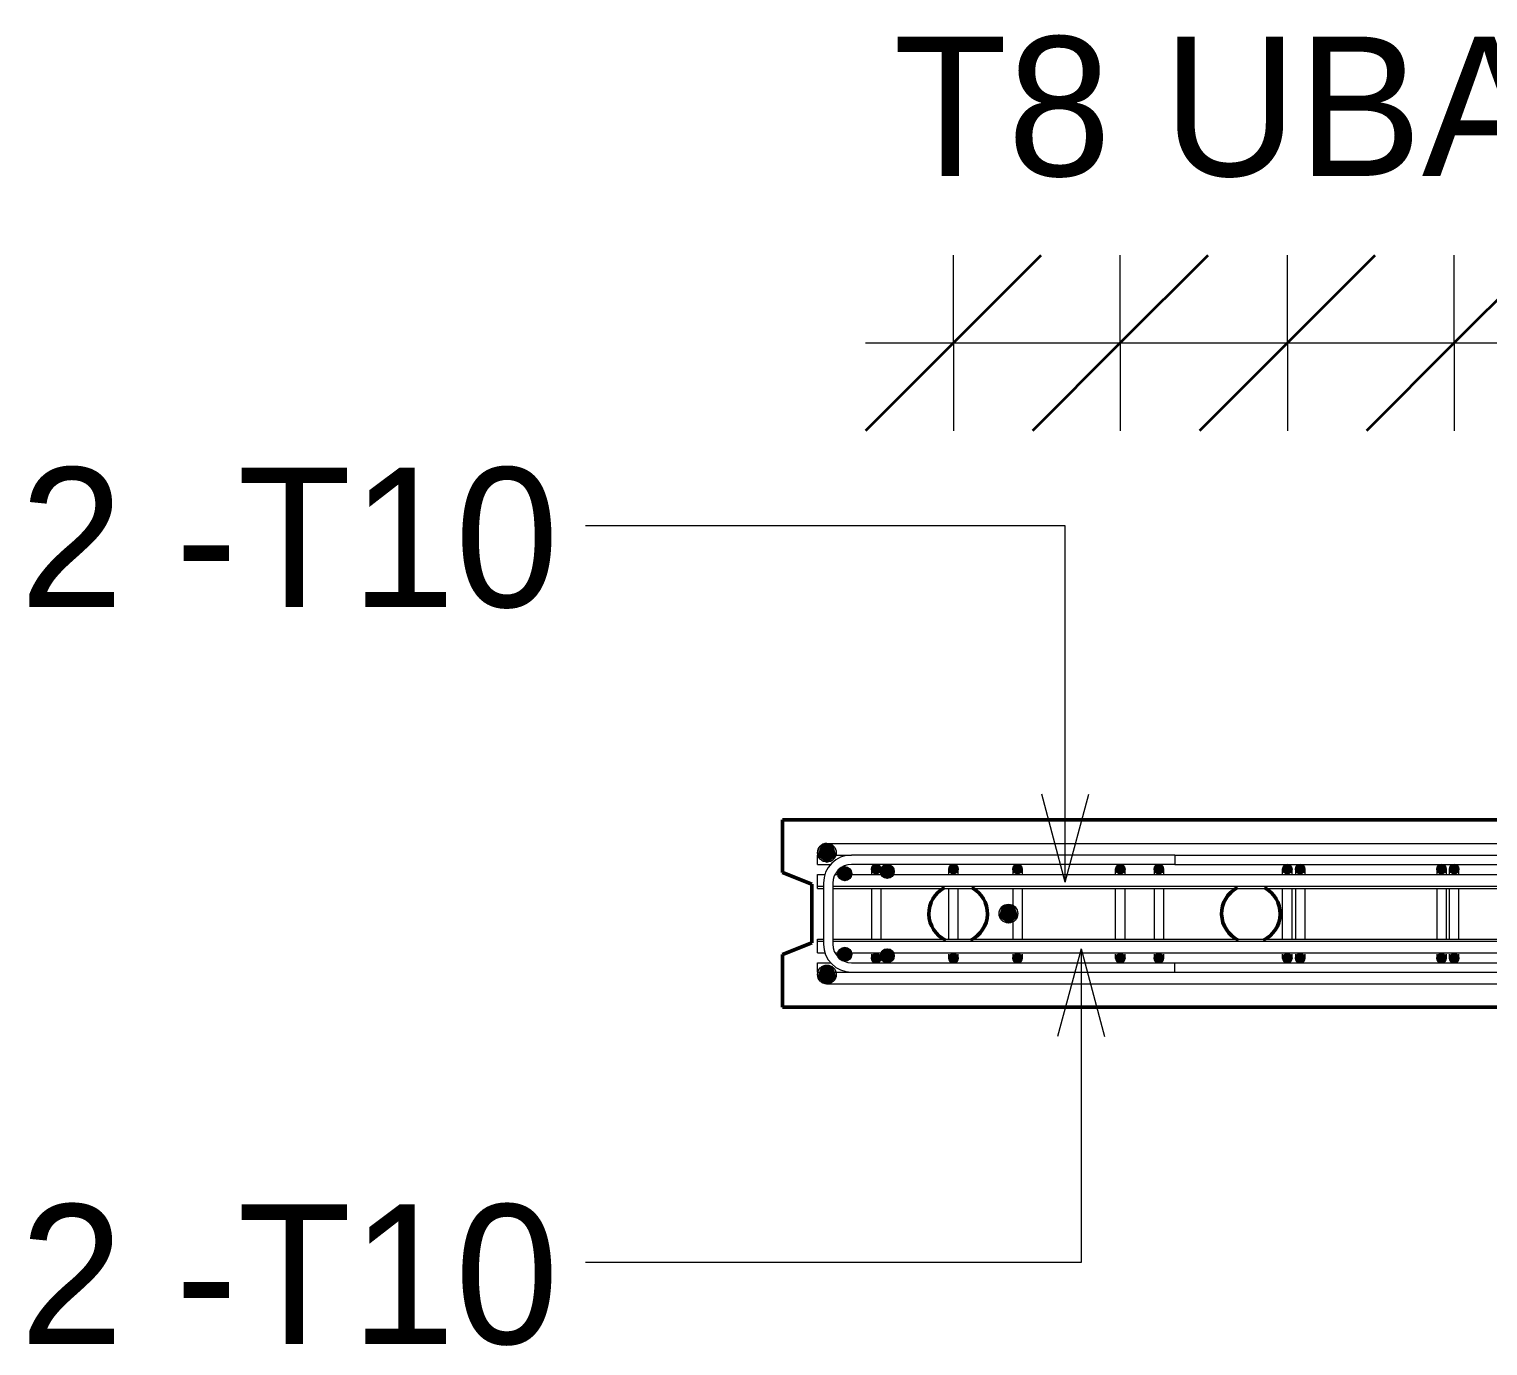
# Model space of a CAD drawing. Header units: millimetres. Extents: x 65441 to 98797, y 2255 to 31386.
# Drawn here: x 82309 to 83554, y 30001 to 31126 of the extents above; entities that cross this region are included whole.
import ezdxf

# ---------------------------------------------------------------- set-up
doc = ezdxf.new("R2010")
doc.units = ezdxf.units.MM
for name, color, linetype, lineweight in [('A-ANNO-DIMS', 211, 'Continuous', 9), ('A-ANNO-DIMS-50', 211, 'Continuous', 9), ('A-WALL', 113, 'Continuous', 25), ('S-RBAR', 171, 'Continuous', 18), ('S-RBAR-IDEN', 171, 'Continuous', 9)]:
    doc.layers.add(name, color=color, linetype=linetype, lineweight=lineweight)
doc.styles.add('Nirmala UI', font='Nirmala.ttf', dxfattribs={"height": 119.0625})
doc.dimstyles.new('Arc_Length_-_2_5mm_Arial_1', dxfattribs={"dimscale": 304.8, "dimtxt": 125.683673, "dimasz": 0.492126, "dimexe": 0.246063, "dimexo": 0.0625, "dimgap": 0.287073, "dimtad": 1, "dimdec": 0, "dimzin": 0, "dimdsep": 46, "dimtxsty": 'Nirmala UI', "dimblk1": 'OBLIQUE', "dimblk2": 'OBLIQUE', "dimsah": 1, "dimcen": 0.09, "dimdle": 0.246063, "dimazin": 0, "dimtfac": 1, "dimtdec": 4, "dimtix": 1, "dimtmove": 0, "dimatfit": 3, "dimfxl": 0.246063, "dimfxlon": 1, "dimtvp": 1, "dimtolj": 1, "dimtzin": 0, "dimarcsym": 2})

# ---------------------------------------------------------------- blocks, each defined once
blk = doc.blocks.new('DIMBLOCK121-Elevation Top2')
at = {"layer": 'A-ANNO-DIMS-50', "lineweight": 35}
for p, q in [((83098, 30857.7), (83173, 30932.7)), ((83240.5, 30857.7), (83315.5, 30932.7)), ((83098, 30857.7), (83023, 30782.7)), ((83240.5, 30857.7), (83165.5, 30782.7))]:
    blk.add_line(p, q, dxfattribs=at)
at = {"layer": 'A-ANNO-DIMS-50'}
for p, q in [((83098, 30857.7), (83098, 30932.7)), ((83240.5, 30857.7), (83240.5, 30932.7)), ((83023, 30857.7), (83240.5, 30857.7)), ((83098, 30857.7), (83098, 30782.7)), ((83240.5, 30857.7), (83240.5, 30782.7))]:
    blk.add_line(p, q, dxfattribs=at)
blk = doc.blocks.new('_Oblique')
at = {"color": 0, "linetype": 'ByBlock', "lineweight": -2}
blk.add_line((-0.5, -0.5), (0.5, 0.5), dxfattribs=at)
blk = doc.blocks.new('DIMBLOCK122-Elevation Top2')
at = {"layer": 'A-ANNO-DIMS-50', "lineweight": 35}
for p, q in [((83240.5, 30857.7), (83315.5, 30932.7)), ((83383.1, 30857.7), (83458.1, 30932.7)), ((83240.5, 30857.7), (83165.5, 30782.7)), ((83383.1, 30857.7), (83308.1, 30782.7))]:
    blk.add_line(p, q, dxfattribs=at)
at = {"layer": 'A-ANNO-DIMS-50'}
for p, q in [((83240.5, 30857.7), (83240.5, 30932.7)), ((83383.1, 30857.7), (83383.1, 30932.7)), ((83240.5, 30857.7), (83383.1, 30857.7)), ((83240.5, 30857.7), (83240.5, 30782.7)), ((83383.1, 30857.7), (83383.1, 30782.7))]:
    blk.add_line(p, q, dxfattribs=at)
blk = doc.blocks.new('DIMBLOCK123-Elevation Top2')
at = {"layer": 'A-ANNO-DIMS-50', "lineweight": 35}
for p, q in [((83383.1, 30857.7), (83458.1, 30932.7)), ((83525.6, 30857.7), (83600.6, 30932.7)), ((83383.1, 30857.7), (83308.1, 30782.7)), ((83525.6, 30857.7), (83450.6, 30782.7))]:
    blk.add_line(p, q, dxfattribs=at)
at = {"layer": 'A-ANNO-DIMS-50'}
for p, q in [((83383.1, 30857.7), (83383.1, 30932.7)), ((83525.6, 30857.7), (83525.6, 30932.7)), ((83383.1, 30857.7), (83525.6, 30857.7)), ((83383.1, 30857.7), (83383.1, 30782.7)), ((83525.6, 30857.7), (83525.6, 30782.7))]:
    blk.add_line(p, q, dxfattribs=at)
blk = doc.blocks.new('DIMBLOCK124-Elevation Top2')
at = {"layer": 'A-ANNO-DIMS-50', "lineweight": 35}
for p, q in [((83525.6, 30857.7), (83600.6, 30932.7)), ((83668.2, 30857.7), (83743.2, 30932.7)), ((83525.6, 30857.7), (83450.6, 30782.7)), ((83668.2, 30857.7), (83593.2, 30782.7))]:
    blk.add_line(p, q, dxfattribs=at)
at = {"layer": 'A-ANNO-DIMS-50'}
for p, q in [((83525.6, 30857.7), (83525.6, 30932.7)), ((83668.2, 30857.7), (83668.2, 30932.7)), ((83525.6, 30857.7), (83668.2, 30857.7)), ((83525.6, 30857.7), (83525.6, 30782.7)), ((83668.2, 30857.7), (83668.2, 30782.7))]:
    blk.add_line(p, q, dxfattribs=at)
blk = doc.blocks.new('DIMBLOCK132-Elevation Top2')
at = {"layer": 'A-ANNO-DIMS-50', "lineweight": 35}
for p, q in [((83098, 30857.7), (83173, 30932.7)), ((83240.5, 30857.7), (83315.5, 30932.7)), ((83383.1, 30857.7), (83458.1, 30932.7)), ((83525.6, 30857.7), (83600.6, 30932.7)), ((83668.2, 30857.7), (83743.2, 30932.7)), ((83810.7, 30857.7), (83885.7, 30932.7)), ((83953.3, 30857.7), (84028.3, 30932.7)), ((84095.8, 30857.7), (84170.8, 30932.7)), ((84238.3, 30857.7), (84313.3, 30932.7)), ((84380.9, 30857.7), (84455.9, 30932.7)), ((84523.4, 30857.7), (84598.4, 30932.7)), ((84666, 30857.7), (84741, 30932.7)), ((83098, 30857.7), (83023, 30782.7)), ((83240.5, 30857.7), (83165.5, 30782.7)), ((83383.1, 30857.7), (83308.1, 30782.7)), ((83525.6, 30857.7), (83450.6, 30782.7)), ((83668.2, 30857.7), (83593.2, 30782.7)), ((83810.7, 30857.7), (83735.7, 30782.7)), ((83953.3, 30857.7), (83878.3, 30782.7)), ((84095.8, 30857.7), (84020.8, 30782.7)), ((84238.3, 30857.7), (84163.3, 30782.7)), ((84380.9, 30857.7), (84305.9, 30782.7)), ((84523.4, 30857.7), (84448.4, 30782.7)), ((84666, 30857.7), (84591, 30782.7))]:
    blk.add_line(p, q, dxfattribs=at)
at = {"layer": 'A-ANNO-DIMS-50'}
for p, q in [((83098, 30857.7), (83098, 30932.7)), ((83240.5, 30857.7), (83240.5, 30932.7)), ((83383.1, 30857.7), (83383.1, 30932.7)), ((83525.6, 30857.7), (83525.6, 30932.7)), ((83668.2, 30857.7), (83668.2, 30932.7)), ((83810.7, 30857.7), (83810.7, 30932.7)), ((83953.3, 30857.7), (83953.3, 30932.7)), ((84095.8, 30857.7), (84095.8, 30932.7)), ((84238.3, 30857.7), (84238.3, 30932.7)), ((84380.9, 30857.7), (84380.9, 30932.7)), ((84523.4, 30857.7), (84523.4, 30932.7)), ((84666, 30857.7), (84666, 30932.7)), ((83023, 30857.7), (84741, 30857.7)), ((83023, 30857.7), (83240.5, 30857.7)), ((83098, 30857.7), (83098, 30782.7)), ((83240.5, 30857.7), (83383.1, 30857.7)), ((83240.5, 30857.7), (83240.5, 30782.7)), ((83383.1, 30857.7), (83525.6, 30857.7)), ((83383.1, 30857.7), (83383.1, 30782.7)), ((83525.6, 30857.7), (83668.2, 30857.7)), ((83525.6, 30857.7), (83525.6, 30782.7)), ((83668.2, 30857.7), (83810.7, 30857.7)), ((83668.2, 30857.7), (83668.2, 30782.7)), ((83810.7, 30857.7), (83953.3, 30857.7)), ((83810.7, 30857.7), (83810.7, 30782.7)), ((83953.3, 30857.7), (84095.8, 30857.7)), ((83953.3, 30857.7), (83953.3, 30782.7)), ((84095.8, 30857.7), (84238.3, 30857.7)), ((84095.8, 30857.7), (84095.8, 30782.7)), ((84238.3, 30857.7), (84380.9, 30857.7)), ((84238.3, 30857.7), (84238.3, 30782.7)), ((84380.9, 30857.7), (84523.4, 30857.7)), ((84380.9, 30857.7), (84380.9, 30782.7)), ((84523.4, 30857.7), (84741, 30857.7)), ((84523.4, 30857.7), (84523.4, 30782.7)), ((84666, 30857.7), (84666, 30782.7))]:
    blk.add_line(p, q, dxfattribs=at)
blk = doc.blocks.new('_None')

msp = doc.modelspace()

# ---------------------------------------------------------------- hatches: boundary and pattern name
at = {"layer": 'S-RBAR'}
h = msp.add_hatch(color=256, dxfattribs=at)
edge = h.paths.add_edge_path()
edge.add_arc((82990, 30422.4), 8, 0, 360)
for points in [[(82990, 30414.4), (82997.6, 30419.9), (82994.7, 30428.9), (82985.3, 30428.9), (82982.4, 30419.9), (82985.2, 30417.9)], [(83005.2, 30398.5), (83011.2, 30404.5), (83005.2, 30410.5), (82999.2, 30404.5)], [(83032, 30404.4), (83036, 30408.4), (83032, 30412.4), (83028, 30408.4)], [(83032, 30404.4), (83036, 30408.4), (83032, 30412.4), (83028, 30408.4)], [(83041.5, 30400.4), (83047.5, 30406.4), (83041.5, 30412.4), (83035.5, 30406.4)], [(83098, 30404.4), (83102, 30408.4), (83098, 30412.4), (83094, 30408.4)], [(83098, 30404.4), (83102, 30408.4), (83098, 30412.4), (83094, 30408.4)], [(83152.7, 30404.4), (83156.7, 30408.4), (83152.7, 30412.4), (83148.7, 30408.4)], [(83152.7, 30404.4), (83156.7, 30408.4), (83152.7, 30412.4), (83148.7, 30408.4)], [(83240.5, 30404.4), (83244.5, 30408.4), (83240.5, 30412.4), (83236.5, 30408.4)], [(83240.5, 30404.4), (83244.5, 30408.4), (83240.5, 30412.4), (83236.5, 30408.4)], [(83273.3, 30404.4), (83277.3, 30408.4), (83273.3, 30412.4), (83269.3, 30408.4)], [(83273.3, 30404.4), (83277.3, 30408.4), (83273.3, 30412.4), (83269.3, 30408.4)], [(83383.1, 30404.4), (83387.1, 30408.4), (83383.1, 30412.4), (83379.1, 30408.4)], [(83383.1, 30404.4), (83387.1, 30408.4), (83383.1, 30412.4), (83379.1, 30408.4)], [(83394, 30404.4), (83398, 30408.4), (83394, 30412.4), (83390, 30408.4)], [(83394, 30404.4), (83398, 30408.4), (83394, 30412.4), (83390, 30408.4)], [(83514.7, 30404.4), (83518.7, 30408.4), (83514.7, 30412.4), (83510.7, 30408.4)], [(83514.7, 30404.4), (83518.7, 30408.4), (83514.7, 30412.4), (83510.7, 30408.4)], [(83525.6, 30404.4), (83529.6, 30408.4), (83525.6, 30412.4), (83521.6, 30408.4)], [(83525.6, 30404.4), (83529.6, 30408.4), (83525.6, 30412.4), (83521.6, 30408.4)], [(83145, 30362.4), (83152.6, 30367.9), (83149.7, 30376.9), (83140.3, 30376.9), (83137.4, 30367.9)], [(83005.2, 30329.6), (83011.2, 30335.6), (83005.1, 30341.5), (82999.2, 30335.6)], [(83041.5, 30328.4), (83047.5, 30334.4), (83041.5, 30340.4), (83035.5, 30334.4)], [(83032, 30328.4), (83036, 30332.4), (83032, 30336.4), (83028, 30332.4)], [(83032, 30328.4), (83036, 30332.4), (83032, 30336.4), (83028, 30332.4)], [(83098, 30328.4), (83102, 30332.4), (83098, 30336.4), (83094, 30332.4)], [(83098, 30328.4), (83102, 30332.4), (83098, 30336.4), (83094, 30332.4)], [(83152.7, 30328.4), (83156.7, 30332.4), (83152.7, 30336.4), (83148.7, 30332.4)], [(83152.7, 30328.4), (83156.7, 30332.4), (83152.7, 30336.4), (83148.7, 30332.4)], [(83240.5, 30328.4), (83244.5, 30332.4), (83240.5, 30336.4), (83236.5, 30332.4)], [(83240.5, 30328.4), (83244.5, 30332.4), (83240.5, 30336.4), (83236.5, 30332.4)], [(83273.3, 30328.4), (83277.3, 30332.4), (83273.3, 30336.4), (83269.3, 30332.4)], [(83273.3, 30328.4), (83277.3, 30332.4), (83273.3, 30336.4), (83269.3, 30332.4)], [(83383.1, 30328.4), (83387.1, 30332.4), (83383.1, 30336.4), (83379.1, 30332.4)], [(83383.1, 30328.4), (83387.1, 30332.4), (83383.1, 30336.4), (83379.1, 30332.4)], [(83394, 30328.4), (83398, 30332.4), (83394, 30336.4), (83390, 30332.4)], [(83394, 30328.4), (83398, 30332.4), (83394, 30336.4), (83390, 30332.4)], [(83514.7, 30328.4), (83518.7, 30332.4), (83514.7, 30336.4), (83510.7, 30332.4)], [(83514.7, 30328.4), (83518.7, 30332.4), (83514.7, 30336.4), (83510.7, 30332.4)], [(83525.6, 30328.4), (83529.6, 30332.4), (83525.6, 30336.4), (83521.6, 30332.4)], [(83525.6, 30328.4), (83529.6, 30332.4), (83525.6, 30336.4), (83521.6, 30332.4)], [(82990, 30310.4), (82997.6, 30315.9), (82994.7, 30324.9), (82985.3, 30324.9), (82982.4, 30315.9)]]:
    msp.add_hatch(color=256, dxfattribs=at).paths.add_polyline_path(points)
h = msp.add_hatch(color=256, dxfattribs=at)
edge = h.paths.add_edge_path()
edge.add_arc((83005.2, 30404.5), 6, 0, 360)
h = msp.add_hatch(color=256, dxfattribs=at)
edge = h.paths.add_edge_path()
edge.add_arc((83032, 30408.4), 4, 0, 360)
h = msp.add_hatch(color=256, dxfattribs=at)
edge = h.paths.add_edge_path()
edge.add_arc((83032, 30408.4), 4, 0, 360)
h = msp.add_hatch(color=256, dxfattribs=at)
edge = h.paths.add_edge_path()
edge.add_arc((83041.5, 30406.4), 6, 0, 360)
h = msp.add_hatch(color=256, dxfattribs=at)
edge = h.paths.add_edge_path()
edge.add_arc((83098, 30408.4), 4, 0, 360)
h = msp.add_hatch(color=256, dxfattribs=at)
edge = h.paths.add_edge_path()
edge.add_arc((83098, 30408.4), 4, 0, 360)
h = msp.add_hatch(color=256, dxfattribs=at)
edge = h.paths.add_edge_path()
edge.add_arc((83152.7, 30408.4), 4, 0, 360)
h = msp.add_hatch(color=256, dxfattribs=at)
edge = h.paths.add_edge_path()
edge.add_arc((83152.7, 30408.4), 4, 0, 360)
h = msp.add_hatch(color=256, dxfattribs=at)
edge = h.paths.add_edge_path()
edge.add_arc((83240.5, 30408.4), 4, 0, 360)
h = msp.add_hatch(color=256, dxfattribs=at)
edge = h.paths.add_edge_path()
edge.add_arc((83240.5, 30408.4), 4, 0, 360)
h = msp.add_hatch(color=256, dxfattribs=at)
edge = h.paths.add_edge_path()
edge.add_arc((83273.3, 30408.4), 4, 0, 360)
h = msp.add_hatch(color=256, dxfattribs=at)
edge = h.paths.add_edge_path()
edge.add_arc((83273.3, 30408.4), 4, 0, 360)
h = msp.add_hatch(color=256, dxfattribs=at)
edge = h.paths.add_edge_path()
edge.add_arc((83383.1, 30408.4), 4, 0, 360)
h = msp.add_hatch(color=256, dxfattribs=at)
edge = h.paths.add_edge_path()
edge.add_arc((83383.1, 30408.4), 4, 0, 360)
h = msp.add_hatch(color=256, dxfattribs=at)
edge = h.paths.add_edge_path()
edge.add_arc((83394, 30408.4), 4, 0, 360)
h = msp.add_hatch(color=256, dxfattribs=at)
edge = h.paths.add_edge_path()
edge.add_arc((83394, 30408.4), 4, 0, 360)
h = msp.add_hatch(color=256, dxfattribs=at)
edge = h.paths.add_edge_path()
edge.add_arc((83514.7, 30408.4), 4, 0, 360)
h = msp.add_hatch(color=256, dxfattribs=at)
edge = h.paths.add_edge_path()
edge.add_arc((83514.7, 30408.4), 4, 0, 360)
h = msp.add_hatch(color=256, dxfattribs=at)
edge = h.paths.add_edge_path()
edge.add_arc((83525.6, 30408.4), 4, 0, 360)
h = msp.add_hatch(color=256, dxfattribs=at)
edge = h.paths.add_edge_path()
edge.add_arc((83525.6, 30408.4), 4, 0, 360)
h = msp.add_hatch(color=256, dxfattribs=at)
edge = h.paths.add_edge_path()
edge.add_arc((83145, 30370.4), 8, 0, 360)
h = msp.add_hatch(color=256, dxfattribs=at)
edge = h.paths.add_edge_path()
edge.add_arc((83005.2, 30335.6), 6, 0, 360)
h = msp.add_hatch(color=256, dxfattribs=at)
edge = h.paths.add_edge_path()
edge.add_arc((83041.5, 30334.4), 6, 0, 360)
h = msp.add_hatch(color=256, dxfattribs=at)
edge = h.paths.add_edge_path()
edge.add_arc((83032, 30332.4), 4, 0, 360)
h = msp.add_hatch(color=256, dxfattribs=at)
edge = h.paths.add_edge_path()
edge.add_arc((83032, 30332.4), 4, 0, 360)
h = msp.add_hatch(color=256, dxfattribs=at)
edge = h.paths.add_edge_path()
edge.add_arc((83098, 30332.4), 4, 0, 360)
h = msp.add_hatch(color=256, dxfattribs=at)
edge = h.paths.add_edge_path()
edge.add_arc((83098, 30332.4), 4, 0, 360)
h = msp.add_hatch(color=256, dxfattribs=at)
edge = h.paths.add_edge_path()
edge.add_arc((83152.7, 30332.4), 4, 0, 360)
h = msp.add_hatch(color=256, dxfattribs=at)
edge = h.paths.add_edge_path()
edge.add_arc((83152.7, 30332.4), 4, 0, 360)
h = msp.add_hatch(color=256, dxfattribs=at)
edge = h.paths.add_edge_path()
edge.add_arc((83240.5, 30332.4), 4, 0, 360)
h = msp.add_hatch(color=256, dxfattribs=at)
edge = h.paths.add_edge_path()
edge.add_arc((83240.5, 30332.4), 4, 0, 360)
h = msp.add_hatch(color=256, dxfattribs=at)
edge = h.paths.add_edge_path()
edge.add_arc((83273.3, 30332.4), 4, 0, 360)
h = msp.add_hatch(color=256, dxfattribs=at)
edge = h.paths.add_edge_path()
edge.add_arc((83273.3, 30332.4), 4, 0, 360)
h = msp.add_hatch(color=256, dxfattribs=at)
edge = h.paths.add_edge_path()
edge.add_arc((83383.1, 30332.4), 4, 0, 360)
h = msp.add_hatch(color=256, dxfattribs=at)
edge = h.paths.add_edge_path()
edge.add_arc((83383.1, 30332.4), 4, 0, 360)
h = msp.add_hatch(color=256, dxfattribs=at)
edge = h.paths.add_edge_path()
edge.add_arc((83394, 30332.4), 4, 0, 360)
h = msp.add_hatch(color=256, dxfattribs=at)
edge = h.paths.add_edge_path()
edge.add_arc((83394, 30332.4), 4, 0, 360)
h = msp.add_hatch(color=256, dxfattribs=at)
edge = h.paths.add_edge_path()
edge.add_arc((83514.7, 30332.4), 4, 0, 360)
h = msp.add_hatch(color=256, dxfattribs=at)
edge = h.paths.add_edge_path()
edge.add_arc((83514.7, 30332.4), 4, 0, 360)
h = msp.add_hatch(color=256, dxfattribs=at)
edge = h.paths.add_edge_path()
edge.add_arc((83525.6, 30332.4), 4, 0, 360)
h = msp.add_hatch(color=256, dxfattribs=at)
edge = h.paths.add_edge_path()
edge.add_arc((83525.6, 30332.4), 4, 0, 360)
h = msp.add_hatch(color=256, dxfattribs=at)
edge = h.paths.add_edge_path()
edge.add_arc((82990, 30318.4), 8, 0, 360)

# ---------------------------------------------------------------- linework, layer by layer
at = {"layer": 'A-WALL', "lineweight": 50}
for p, q in [((86712, 30450.4), (82952, 30450.4)), ((82952, 30450.4), (82952, 30405.4)), ((82952, 30405.4), (82977, 30395.4)), ((82977, 30395.4), (82977, 30345.4)), ((82977, 30345.4), (82952, 30335.4)), ((82952, 30335.4), (82952, 30290.4)), ((82952, 30290.4), (84437, 30290.4))]:
    msp.add_line(p, q, dxfattribs=at)
for centre, start, end in [((83102, 30370.4), 117.5788, 245.1242), ((83102, 30370.4), 294.8758, 62.4212), ((83352, 30370.4), 117.5788, 245.1242), ((83352, 30370.4), 294.8758, 62.4212)]:
    msp.add_arc(centre, 25, start, end, dxfattribs=at)
at = {"layer": 'S-RBAR'}
for p, q in [((82985.3, 30428.9), (82982.4, 30419.9)), ((82994.7, 30428.9), (82985.3, 30428.9)), ((82990, 30430.4), (83030, 30430.4)), ((82997.6, 30419.9), (82994.7, 30428.9)), ((83030, 30430.4), (86634, 30430.4)), ((82982, 30420.4), (83011, 30420.4)), ((82982, 30412.4), (82982, 30420.4)), ((82982.4, 30419.9), (82985.2, 30417.9)), ((82985.2, 30417.9), (82990, 30414.4)), ((82990, 30414.4), (82997.6, 30419.9)), ((83287, 30420.4), (83011, 30420.4)), ((83287, 30420.4), (83287, 30412.4)), ((83287, 30420.4), (86316, 30420.4)), ((82982, 30412.4), (82993.3, 30412.4)), ((82982, 30403.7), (82988.3, 30403.7)), ((82982, 30393.7), (82982, 30403.7)), ((82996.8, 30403.7), (84772, 30403.7)), ((83005.2, 30410.5), (82999.2, 30404.5)), ((82999.2, 30404.5), (83005.2, 30398.5)), ((83011.2, 30404.5), (83005.2, 30410.5)), ((83005.2, 30398.5), (83011.2, 30404.5)), ((83287, 30412.4), (83011, 30412.4)), ((83032, 30412.4), (83028, 30408.4)), ((83032, 30412.4), (83028, 30408.4)), ((83028, 30408.4), (83028, 30404.5)), ((83028, 30408.4), (83032, 30404.4)), ((83028, 30408.4), (83032, 30404.4)), ((83036, 30408.4), (83032, 30412.4)), ((83036, 30408.4), (83032, 30412.4)), ((83032, 30404.4), (83036, 30408.4)), ((83032, 30404.4), (83036, 30408.4)), ((83041.5, 30412.4), (83035.5, 30406.4)), ((83035.5, 30406.4), (83041.5, 30400.4)), ((83036, 30408.4), (83036, 30404.5)), ((83047.5, 30406.4), (83041.5, 30412.4)), ((83041.5, 30400.4), (83047.5, 30406.4)), ((83098, 30412.4), (83094, 30408.4)), ((83098, 30412.4), (83094, 30408.4)), ((83094, 30404.5), (83094, 30408.4)), ((83094, 30408.4), (83098, 30404.4)), ((83094, 30408.4), (83098, 30404.4)), ((83102, 30408.4), (83098, 30412.4)), ((83102, 30408.4), (83098, 30412.4)), ((83098, 30404.4), (83102, 30408.4)), ((83098, 30404.4), (83102, 30408.4)), ((83102, 30404.5), (83102, 30408.4)), ((83152.7, 30412.4), (83148.7, 30408.4)), ((83152.7, 30412.4), (83148.7, 30408.4)), ((83148.7, 30408.4), (83148.7, 30404.5)), ((83148.7, 30408.4), (83152.7, 30404.4)), ((83148.7, 30408.4), (83152.7, 30404.4)), ((83156.7, 30408.4), (83152.7, 30412.4)), ((83156.7, 30408.4), (83152.7, 30412.4)), ((83152.7, 30404.4), (83156.7, 30408.4)), ((83152.7, 30404.4), (83156.7, 30408.4)), ((83156.7, 30408.4), (83156.7, 30404.5)), ((83240.5, 30412.4), (83236.5, 30408.4)), ((83240.5, 30412.4), (83236.5, 30408.4)), ((83236.5, 30404.5), (83236.5, 30408.4)), ((83236.5, 30408.4), (83240.5, 30404.4)), ((83236.5, 30408.4), (83240.5, 30404.4)), ((83244.5, 30408.4), (83240.5, 30412.4)), ((83244.5, 30408.4), (83240.5, 30412.4)), ((83240.5, 30404.4), (83244.5, 30408.4)), ((83240.5, 30404.4), (83244.5, 30408.4)), ((83244.5, 30404.5), (83244.5, 30408.4)), ((83273.3, 30412.4), (83269.3, 30408.4)), ((83273.3, 30412.4), (83269.3, 30408.4)), ((83269.3, 30408.4), (83269.3, 30404.5)), ((83269.3, 30408.4), (83273.3, 30404.4)), ((83269.3, 30408.4), (83273.3, 30404.4)), ((83277.3, 30408.4), (83273.3, 30412.4)), ((83277.3, 30408.4), (83273.3, 30412.4)), ((83273.3, 30404.4), (83277.3, 30408.4)), ((83273.3, 30404.4), (83277.3, 30408.4)), ((83277.3, 30408.4), (83277.3, 30404.5)), ((83287, 30412.4), (85021.2, 30412.4)), ((83383.1, 30412.4), (83379.1, 30408.4)), ((83383.1, 30412.4), (83379.1, 30408.4)), ((83379.1, 30404.5), (83379.1, 30408.4)), ((83379.1, 30408.4), (83383.1, 30404.4)), ((83379.1, 30408.4), (83383.1, 30404.4)), ((83387.1, 30408.4), (83383.1, 30412.4)), ((83387.1, 30408.4), (83383.1, 30412.4)), ((83383.1, 30404.4), (83387.1, 30408.4)), ((83383.1, 30404.4), (83387.1, 30408.4)), ((83387.1, 30404.5), (83387.1, 30408.4)), ((83394, 30412.4), (83390, 30408.4)), ((83394, 30412.4), (83390, 30408.4)), ((83390, 30408.4), (83390, 30404.5)), ((83390, 30408.4), (83394, 30404.4)), ((83390, 30408.4), (83394, 30404.4)), ((83398, 30408.4), (83394, 30412.4)), ((83398, 30408.4), (83394, 30412.4)), ((83394, 30404.4), (83398, 30408.4)), ((83394, 30404.4), (83398, 30408.4)), ((83398, 30408.4), (83398, 30404.5)), ((83514.7, 30412.4), (83510.7, 30408.4)), ((83514.7, 30412.4), (83510.7, 30408.4)), ((83510.7, 30408.4), (83510.7, 30404.5)), ((83510.7, 30408.4), (83514.7, 30404.4)), ((83510.7, 30408.4), (83514.7, 30404.4)), ((83518.7, 30408.4), (83514.7, 30412.4)), ((83518.7, 30408.4), (83514.7, 30412.4)), ((83514.7, 30404.4), (83518.7, 30408.4)), ((83514.7, 30404.4), (83518.7, 30408.4)), ((83518.7, 30408.4), (83518.7, 30404.5)), ((83525.6, 30412.4), (83521.6, 30408.4)), ((83525.6, 30412.4), (83521.6, 30408.4)), ((83521.6, 30404.5), (83521.6, 30408.4)), ((83521.6, 30408.4), (83525.6, 30404.4)), ((83521.6, 30408.4), (83525.6, 30404.4)), ((83529.6, 30408.4), (83525.6, 30412.4)), ((83529.6, 30408.4), (83525.6, 30412.4)), ((83525.6, 30404.4), (83529.6, 30408.4)), ((83525.6, 30404.4), (83529.6, 30408.4)), ((83529.6, 30404.5), (83529.6, 30408.4)), ((82982, 30393.7), (82987, 30393.7)), ((82982, 30391.7), (82982, 30393.7)), ((82982, 30391.7), (82987, 30391.7)), ((82987, 30396.4), (82987, 30344.4)), ((82995, 30396.4), (82995, 30344.4)), ((82995, 30393.7), (84772, 30393.7)), ((82995, 30391.7), (86292, 30391.7)), ((83028, 30392.1), (83028, 30388.4)), ((83036, 30392.1), (83036, 30388.4)), ((83094, 30388.4), (83094, 30392.1)), ((83102, 30388.4), (83102, 30392.1)), ((83148.7, 30392.1), (83148.7, 30388.4)), ((83156.7, 30392.1), (83156.7, 30388.4)), ((83236.5, 30388.4), (83236.5, 30392.1)), ((83244.5, 30388.4), (83244.5, 30392.1)), ((83269.3, 30392.1), (83269.3, 30388.4)), ((83277.3, 30392.1), (83277.3, 30388.4)), ((83379.1, 30388.4), (83379.1, 30392.1)), ((83387.1, 30388.4), (83387.1, 30392.1)), ((83390, 30392.1), (83390, 30388.4)), ((83398, 30392.1), (83398, 30388.4)), ((83510.7, 30392.1), (83510.7, 30388.4)), ((83518.7, 30392.1), (83518.7, 30388.4)), ((83521.6, 30388.4), (83521.6, 30392.1)), ((83529.6, 30388.4), (83529.6, 30392.1)), ((83028, 30388.4), (83028, 30352.4)), ((83036, 30388.4), (83036, 30352.4)), ((83094, 30352.4), (83094, 30388.4)), ((83102, 30352.4), (83102, 30388.4)), ((83148.7, 30388.4), (83148.7, 30352.4)), ((83156.7, 30388.4), (83156.7, 30352.4)), ((83236.5, 30352.4), (83236.5, 30388.4)), ((83244.5, 30352.4), (83244.5, 30388.4)), ((83269.3, 30388.4), (83269.3, 30352.4)), ((83277.3, 30388.4), (83277.3, 30352.4)), ((83379.1, 30352.4), (83379.1, 30388.4)), ((83387.1, 30352.4), (83387.1, 30388.4)), ((83390, 30388.4), (83390, 30352.4)), ((83398, 30388.4), (83398, 30352.4)), ((83510.7, 30388.4), (83510.7, 30352.4)), ((83518.7, 30388.4), (83518.7, 30352.4)), ((83521.6, 30352.4), (83521.6, 30388.4)), ((83529.6, 30352.4), (83529.6, 30388.4)), ((83140.3, 30376.9), (83137.4, 30367.9)), ((83137.4, 30367.9), (83145, 30362.4)), ((83149.7, 30376.9), (83140.3, 30376.9)), ((83145, 30362.4), (83152.6, 30367.9)), ((83152.6, 30367.9), (83149.7, 30376.9)), ((82982, 30348.7), (82987, 30348.7)), ((82982, 30346.8), (82982, 30348.7)), ((82982, 30346.8), (82987, 30346.8)), ((82982, 30336.8), (82982, 30346.8)), ((82995, 30348.7), (86292, 30348.7)), ((82995, 30346.8), (84772, 30346.8)), ((83005.1, 30341.5), (82999.2, 30335.6)), ((83011.2, 30335.6), (83005.1, 30341.5)), ((83028, 30352.4), (83028, 30348.3)), ((83041.5, 30340.4), (83035.5, 30334.4)), ((83036, 30352.4), (83036, 30348.3)), ((83047.5, 30334.4), (83041.5, 30340.4)), ((83094, 30348.3), (83094, 30352.4)), ((83102, 30348.3), (83102, 30352.4)), ((83148.7, 30352.4), (83148.7, 30348.3)), ((83156.7, 30352.4), (83156.7, 30348.3)), ((83236.5, 30348.3), (83236.5, 30352.4)), ((83244.5, 30348.3), (83244.5, 30352.4)), ((83269.3, 30352.4), (83269.3, 30348.3)), ((83277.3, 30352.4), (83277.3, 30348.3)), ((83379.1, 30348.3), (83379.1, 30352.4)), ((83387.1, 30348.3), (83387.1, 30352.4)), ((83390, 30352.4), (83390, 30348.3)), ((83398, 30352.4), (83398, 30348.3)), ((83510.7, 30352.4), (83510.7, 30348.3)), ((83518.7, 30352.4), (83518.7, 30348.3)), ((83521.6, 30348.3), (83521.6, 30352.4)), ((83529.6, 30348.3), (83529.6, 30352.4)), ((82982, 30336.8), (82988.4, 30336.8)), ((82982, 30328.4), (82993.3, 30328.4)), ((82982, 30320.4), (82982, 30328.4)), ((82997, 30336.8), (84772, 30336.8)), ((82999.2, 30335.6), (83005.2, 30329.6)), ((83005.2, 30329.6), (83011.2, 30335.6)), ((83011, 30328.4), (83287, 30328.4)), ((83032, 30336.4), (83028, 30332.4)), ((83032, 30336.4), (83028, 30332.4)), ((83028, 30335.8), (83028, 30332.4)), ((83028, 30332.4), (83032, 30328.4)), ((83028, 30332.4), (83032, 30328.4)), ((83036, 30332.4), (83032, 30336.4)), ((83036, 30332.4), (83032, 30336.4)), ((83032, 30328.4), (83036, 30332.4)), ((83032, 30328.4), (83036, 30332.4)), ((83035.5, 30334.4), (83041.5, 30328.4)), ((83036, 30335.8), (83036, 30332.4)), ((83041.5, 30328.4), (83047.5, 30334.4)), ((83098, 30336.4), (83094, 30332.4)), ((83098, 30336.4), (83094, 30332.4)), ((83094, 30332.4), (83094, 30335.8)), ((83094, 30332.4), (83098, 30328.4)), ((83094, 30332.4), (83098, 30328.4)), ((83102, 30332.4), (83098, 30336.4)), ((83102, 30332.4), (83098, 30336.4)), ((83098, 30328.4), (83102, 30332.4)), ((83098, 30328.4), (83102, 30332.4)), ((83102, 30332.4), (83102, 30335.8)), ((83152.7, 30336.4), (83148.7, 30332.4)), ((83152.7, 30336.4), (83148.7, 30332.4)), ((83148.7, 30335.8), (83148.7, 30332.4)), ((83148.7, 30332.4), (83152.7, 30328.4)), ((83148.7, 30332.4), (83152.7, 30328.4)), ((83156.7, 30332.4), (83152.7, 30336.4)), ((83156.7, 30332.4), (83152.7, 30336.4)), ((83152.7, 30328.4), (83156.7, 30332.4)), ((83152.7, 30328.4), (83156.7, 30332.4)), ((83156.7, 30335.8), (83156.7, 30332.4)), ((83240.5, 30336.4), (83236.5, 30332.4)), ((83240.5, 30336.4), (83236.5, 30332.4)), ((83236.5, 30332.4), (83236.5, 30335.8)), ((83236.5, 30332.4), (83240.5, 30328.4)), ((83236.5, 30332.4), (83240.5, 30328.4)), ((83244.5, 30332.4), (83240.5, 30336.4)), ((83244.5, 30332.4), (83240.5, 30336.4)), ((83240.5, 30328.4), (83244.5, 30332.4)), ((83240.5, 30328.4), (83244.5, 30332.4)), ((83244.5, 30332.4), (83244.5, 30335.8)), ((83273.3, 30336.4), (83269.3, 30332.4)), ((83273.3, 30336.4), (83269.3, 30332.4)), ((83269.3, 30335.8), (83269.3, 30332.4)), ((83269.3, 30332.4), (83273.3, 30328.4)), ((83269.3, 30332.4), (83273.3, 30328.4)), ((83277.3, 30332.4), (83273.3, 30336.4)), ((83277.3, 30332.4), (83273.3, 30336.4)), ((83273.3, 30328.4), (83277.3, 30332.4)), ((83273.3, 30328.4), (83277.3, 30332.4)), ((83277.3, 30335.8), (83277.3, 30332.4)), ((83287, 30320.4), (83287, 30328.4)), ((83287, 30328.4), (85021.2, 30328.4)), ((83383.1, 30336.4), (83379.1, 30332.4)), ((83383.1, 30336.4), (83379.1, 30332.4)), ((83379.1, 30332.4), (83379.1, 30335.8)), ((83379.1, 30332.4), (83383.1, 30328.4)), ((83379.1, 30332.4), (83383.1, 30328.4)), ((83387.1, 30332.4), (83383.1, 30336.4)), ((83387.1, 30332.4), (83383.1, 30336.4)), ((83383.1, 30328.4), (83387.1, 30332.4)), ((83383.1, 30328.4), (83387.1, 30332.4)), ((83387.1, 30332.4), (83387.1, 30335.8)), ((83394, 30336.4), (83390, 30332.4)), ((83394, 30336.4), (83390, 30332.4)), ((83390, 30335.8), (83390, 30332.4)), ((83390, 30332.4), (83394, 30328.4)), ((83390, 30332.4), (83394, 30328.4)), ((83398, 30332.4), (83394, 30336.4)), ((83398, 30332.4), (83394, 30336.4)), ((83394, 30328.4), (83398, 30332.4)), ((83394, 30328.4), (83398, 30332.4)), ((83398, 30335.8), (83398, 30332.4)), ((83514.7, 30336.4), (83510.7, 30332.4)), ((83514.7, 30336.4), (83510.7, 30332.4)), ((83510.7, 30335.8), (83510.7, 30332.4)), ((83510.7, 30332.4), (83514.7, 30328.4)), ((83510.7, 30332.4), (83514.7, 30328.4)), ((83518.7, 30332.4), (83514.7, 30336.4)), ((83518.7, 30332.4), (83514.7, 30336.4)), ((83514.7, 30328.4), (83518.7, 30332.4)), ((83514.7, 30328.4), (83518.7, 30332.4)), ((83518.7, 30335.8), (83518.7, 30332.4)), ((83525.6, 30336.4), (83521.6, 30332.4)), ((83525.6, 30336.4), (83521.6, 30332.4)), ((83521.6, 30332.4), (83521.6, 30335.8)), ((83521.6, 30332.4), (83525.6, 30328.4)), ((83521.6, 30332.4), (83525.6, 30328.4)), ((83529.6, 30332.4), (83525.6, 30336.4)), ((83529.6, 30332.4), (83525.6, 30336.4)), ((83525.6, 30328.4), (83529.6, 30332.4)), ((83525.6, 30328.4), (83529.6, 30332.4)), ((83529.6, 30332.4), (83529.6, 30335.8)), ((82982, 30320.4), (83011, 30320.4)), ((82985.3, 30324.9), (82982.4, 30315.9)), ((82982.4, 30315.9), (82990, 30310.4)), ((82994.7, 30324.9), (82985.3, 30324.9)), ((82990, 30310.4), (82997.6, 30315.9)), ((82997.6, 30315.9), (82994.7, 30324.9)), ((83011, 30320.4), (83287, 30320.4)), ((83287, 30320.4), (86182, 30320.4)), ((82990, 30310.4), (83030, 30310.4)), ((83030, 30310.4), (86634, 30310.4))]:
    msp.add_line(p, q, dxfattribs=at)
for centre, radius in [((82990, 30422.4), 8), ((83005.2, 30404.5), 6), ((83032, 30408.4), 4), ((83032, 30408.4), 4), ((83041.5, 30406.4), 6), ((83098, 30408.4), 4), ((83098, 30408.4), 4), ((83152.7, 30408.4), 4), ((83152.7, 30408.4), 4), ((83240.5, 30408.4), 4), ((83240.5, 30408.4), 4), ((83273.3, 30408.4), 4), ((83273.3, 30408.4), 4), ((83383.1, 30408.4), 4), ((83383.1, 30408.4), 4), ((83394, 30408.4), 4), ((83394, 30408.4), 4), ((83514.7, 30408.4), 4), ((83514.7, 30408.4), 4), ((83525.6, 30408.4), 4), ((83525.6, 30408.4), 4), ((83145, 30370.4), 8), ((83005.2, 30335.6), 6), ((83041.5, 30334.4), 6), ((83032, 30332.4), 4), ((83032, 30332.4), 4), ((83098, 30332.4), 4), ((83098, 30332.4), 4), ((83152.7, 30332.4), 4), ((83152.7, 30332.4), 4), ((83240.5, 30332.4), 4), ((83240.5, 30332.4), 4), ((83273.3, 30332.4), 4), ((83273.3, 30332.4), 4), ((83383.1, 30332.4), 4), ((83383.1, 30332.4), 4), ((83394, 30332.4), 4), ((83394, 30332.4), 4), ((83514.7, 30332.4), 4), ((83514.7, 30332.4), 4), ((83525.6, 30332.4), 4), ((83525.6, 30332.4), 4), ((82990, 30318.4), 8)]:
    msp.add_circle(centre, radius, dxfattribs=at)
for centre, radius, start, end in [((82990, 30422.4), 8, 90, 194.4889), ((83011, 30396.4), 24, 90, 180), ((83011, 30396.4), 16, 90, 180), ((83032, 30408.4), 4, 0, 180), ((83098, 30408.4), 4, 0, 180), ((83152.7, 30408.4), 4, 0, 180), ((83240.5, 30408.4), 4, 0, 180), ((83273.3, 30408.4), 4, 0, 180), ((83383.1, 30408.4), 4, 0, 180), ((83394, 30408.4), 4, 0, 180), ((83514.7, 30408.4), 4, 0, 180), ((83525.6, 30408.4), 4, 0, 180), ((83011, 30344.4), 24, 180, 270), ((83011, 30344.4), 16, 180, 270), ((83032, 30332.4), 4, 180, 0), ((83098, 30332.4), 4, 180, 0), ((83152.7, 30332.4), 4, 180, 0), ((83240.5, 30332.4), 4, 180, 0), ((83273.3, 30332.4), 4, 180, 0), ((83383.1, 30332.4), 4, 180, 0), ((83394, 30332.4), 4, 180, 0), ((83514.7, 30332.4), 4, 180, 0), ((83525.6, 30332.4), 4, 180, 0), ((82990, 30318.4), 8, 165.5111, 270)]:
    msp.add_arc(centre, radius, start, end, dxfattribs=at)
at = {"layer": 'S-RBAR-IDEN'}
for p, q in [((83193.5, 30701.6), (82783.8, 30701.6)), ((83193.5, 30397.3), (83193.5, 30701.6)), ((83193.5, 30397.3), (83173.4, 30472.3)), ((83193.5, 30397.3), (83213.6, 30472.3)), ((83207, 30340.3), (83186.9, 30265.3)), ((83207, 30340.3), (83227, 30265.3)), ((83207, 30340.3), (83207, 30072.4)), ((83207, 30072.4), (82783.8, 30072.4))]:
    msp.add_line(p, q, dxfattribs=at)

# ---------------------------------------------------------------- texts
at = {"layer": 'S-RBAR-IDEN', "attachment_point": 1, "style": 'Nirmala UI'}
for s, insert, char_height, width in [('T8 UBAR @150 mm', (83046.8, 31119.4), 119.062, 1787.763), ('2 -T10', (82300.8, 30751.3), 119.06, 581.223), ('2 -T10', (82300.8, 30122), 119.06, 581.223)]:
    msp.add_mtext(s, dxfattribs=dict(at, insert=insert, char_height=char_height, width=width))

# ---------------------------------------------------------------- dimensions: what is measured, and where the dimension line sits
at = {"layer": 'A-ANNO-DIMS'}
for base, p1, p2, text, override, picture, middle in [((84666, 30857.7), (83098, 30782.7), (84666, 30782.7), '1568', {"dimpost": '<>', "dimblk1": 'None', "dimblk2": 'None', "dimsah": 1, "dimfxl": 1567.97359}, 'DIMBLOCK132-Elevation Top2', (83882, 31007.1)), ((83240.5, 30857.7), (83098, 30782.7), (83240.5, 30782.7), ' ', {"dimpost": '<>', "dimfxl": 142.543054}, 'DIMBLOCK121-Elevation Top2', (83169.3, 30857.7)), ((83383.1, 30857.7), (83240.5, 30782.7), (83383.1, 30782.7), ' ', {"dimpost": '<>', "dimfxl": 142.543054}, 'DIMBLOCK122-Elevation Top2', (83311.8, 30857.7)), ((83525.6, 30857.7), (83383.1, 30782.7), (83525.6, 30782.7), ' ', {"dimpost": '<>', "dimfxl": 142.543054}, 'DIMBLOCK123-Elevation Top2', (83454.4, 30857.7)), ((83668.2, 30857.7), (83525.6, 30782.7), (83668.2, 30782.7), ' ', {"dimpost": '<>', "dimfxl": 142.543054}, 'DIMBLOCK124-Elevation Top2', (83596.9, 30857.7))]:
    dim = msp.add_linear_dim(base=base, p1=p1, p2=p2, text=text, dimstyle='Arc_Length_-_2_5mm_Arial_1', override=override, dxfattribs=at)
    dim.commit()
    dim.dimension.update_dxf_attribs({"geometry": picture, "text_midpoint": middle})

doc.saveas('drawing.dxf')
